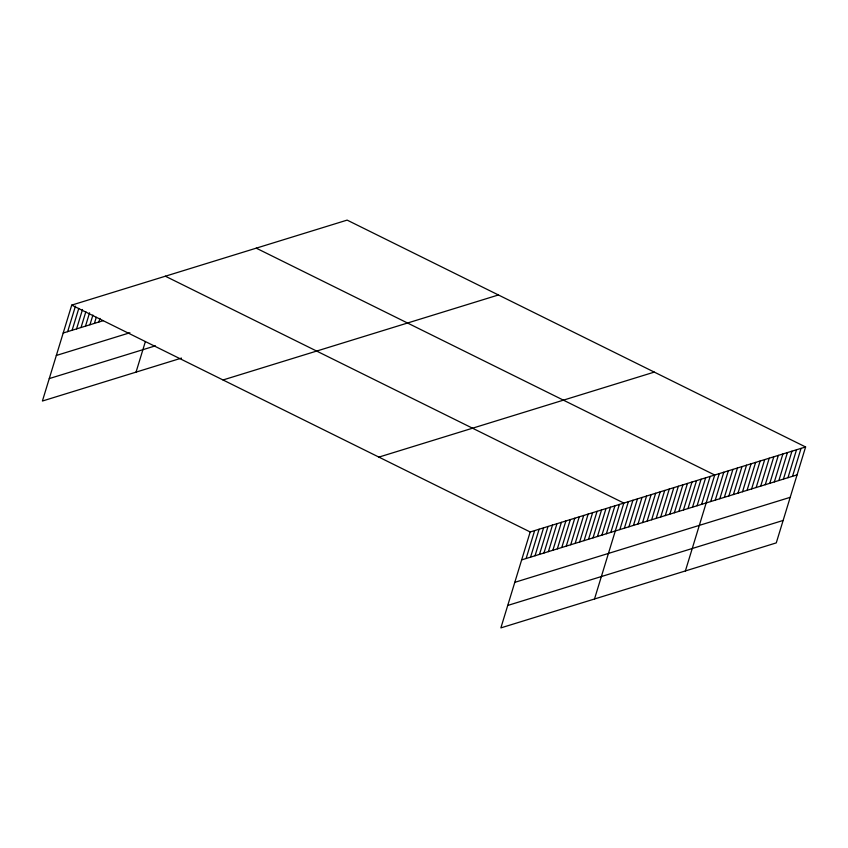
<?xml version="1.0" encoding="UTF-8"?>
<svg xmlns="http://www.w3.org/2000/svg" width="848" height="848" viewBox="0 0 848 848"><rect width="100%" height="100%" fill="white"/><g stroke="black" fill="none" stroke-linecap="round" stroke-linejoin="round"><path stroke-width="1.27" d="M805.6 446.97L530.191 531.972L500.871 627.891L776.27 542.89L805.6 446.97L347.129 220.109L71.73 305.11L42.4 401.03L181.483 358.1M67.649 331.653L75.44 306.16M72.112 330.275L78.79 308.428M76.564 328.897L82.51 309.478M81.026 327.519L85.849 311.735M85.489 326.141L89.57 312.795M89.941 324.763L92.909 315.053M94.404 323.395L96.259 317.322M98.866 322.017L99.979 318.371M136.04 372.134L145.252 341.977M526.12 558.514L534.653 530.594M530.572 557.136L539.116 529.216M535.035 555.758L543.568 527.838M539.498 554.38L548.031 526.47M543.95 553.013L552.493 525.092M548.412 551.635L556.945 523.714M552.875 550.257L561.408 522.336M557.327 548.879L565.87 520.958M561.789 547.501L570.322 519.58M566.252 546.133L574.785 518.213M570.704 544.755L579.248 516.835M575.167 543.377L583.7 515.457M579.629 541.999L588.162 514.079M584.081 540.621L592.614 512.701M588.544 539.243L597.077 511.323M593.006 537.876L601.539 509.955M597.458 536.498L605.991 508.577M601.921 535.12L610.454 507.199M606.384 533.742L614.917 505.821M610.836 532.364L619.369 504.443M594.501 598.995L623.831 503.065L165.36 276.204M619.846 529.587L628.379 501.666M624.382 528.187L632.915 500.267M628.93 526.778L637.463 498.868M633.477 525.378L642.01 497.458M638.014 523.979L646.558 496.059M642.561 522.569L651.094 494.66M647.109 521.17L655.642 493.25M651.646 519.771L660.189 491.851M656.193 518.372L664.726 490.451M660.74 516.962L669.273 489.042M665.288 515.563L673.821 487.642M669.825 514.164L678.358 486.243M674.372 512.754L682.905 484.833M678.919 511.355L687.452 483.434M683.456 509.955L692 482.035M688.004 508.546L696.537 480.625M692.551 507.146L701.084 479.226M697.088 505.747L705.631 477.827M701.635 504.337L710.168 476.428M685.385 570.948L714.716 475.018L256.244 248.157M710.719 501.539L719.263 473.619M715.267 500.129L723.8 472.219M719.814 498.73L728.347 470.81M724.362 497.331L732.895 469.41M728.898 495.932L737.442 468.011M733.446 494.522L741.979 466.601M737.993 493.123L746.526 465.202M742.53 491.723L751.074 463.803M747.077 490.314L755.61 462.393M751.625 488.914L760.158 460.994M756.162 487.515L764.705 459.595M760.709 486.105L769.242 458.185M765.256 484.706L773.789 456.786M769.804 483.307L778.337 455.387M774.341 481.897L782.884 453.977M778.888 480.498L787.421 452.578M783.435 479.099L791.968 451.178M787.972 477.689L796.516 449.779M792.52 476.29L801.053 448.369M63.187 333.02L103.318 320.639M56.328 355.471L129.903 332.755M49.258 378.59L155.396 345.836M223.024 379.968L498.423 294.966M378.897 457.104L654.306 372.102M521.658 559.892L797.067 474.891M514.8 582.332L790.198 497.331M507.729 605.451L783.139 520.449M71.73 305.11L530.191 531.972"/></g></svg>
